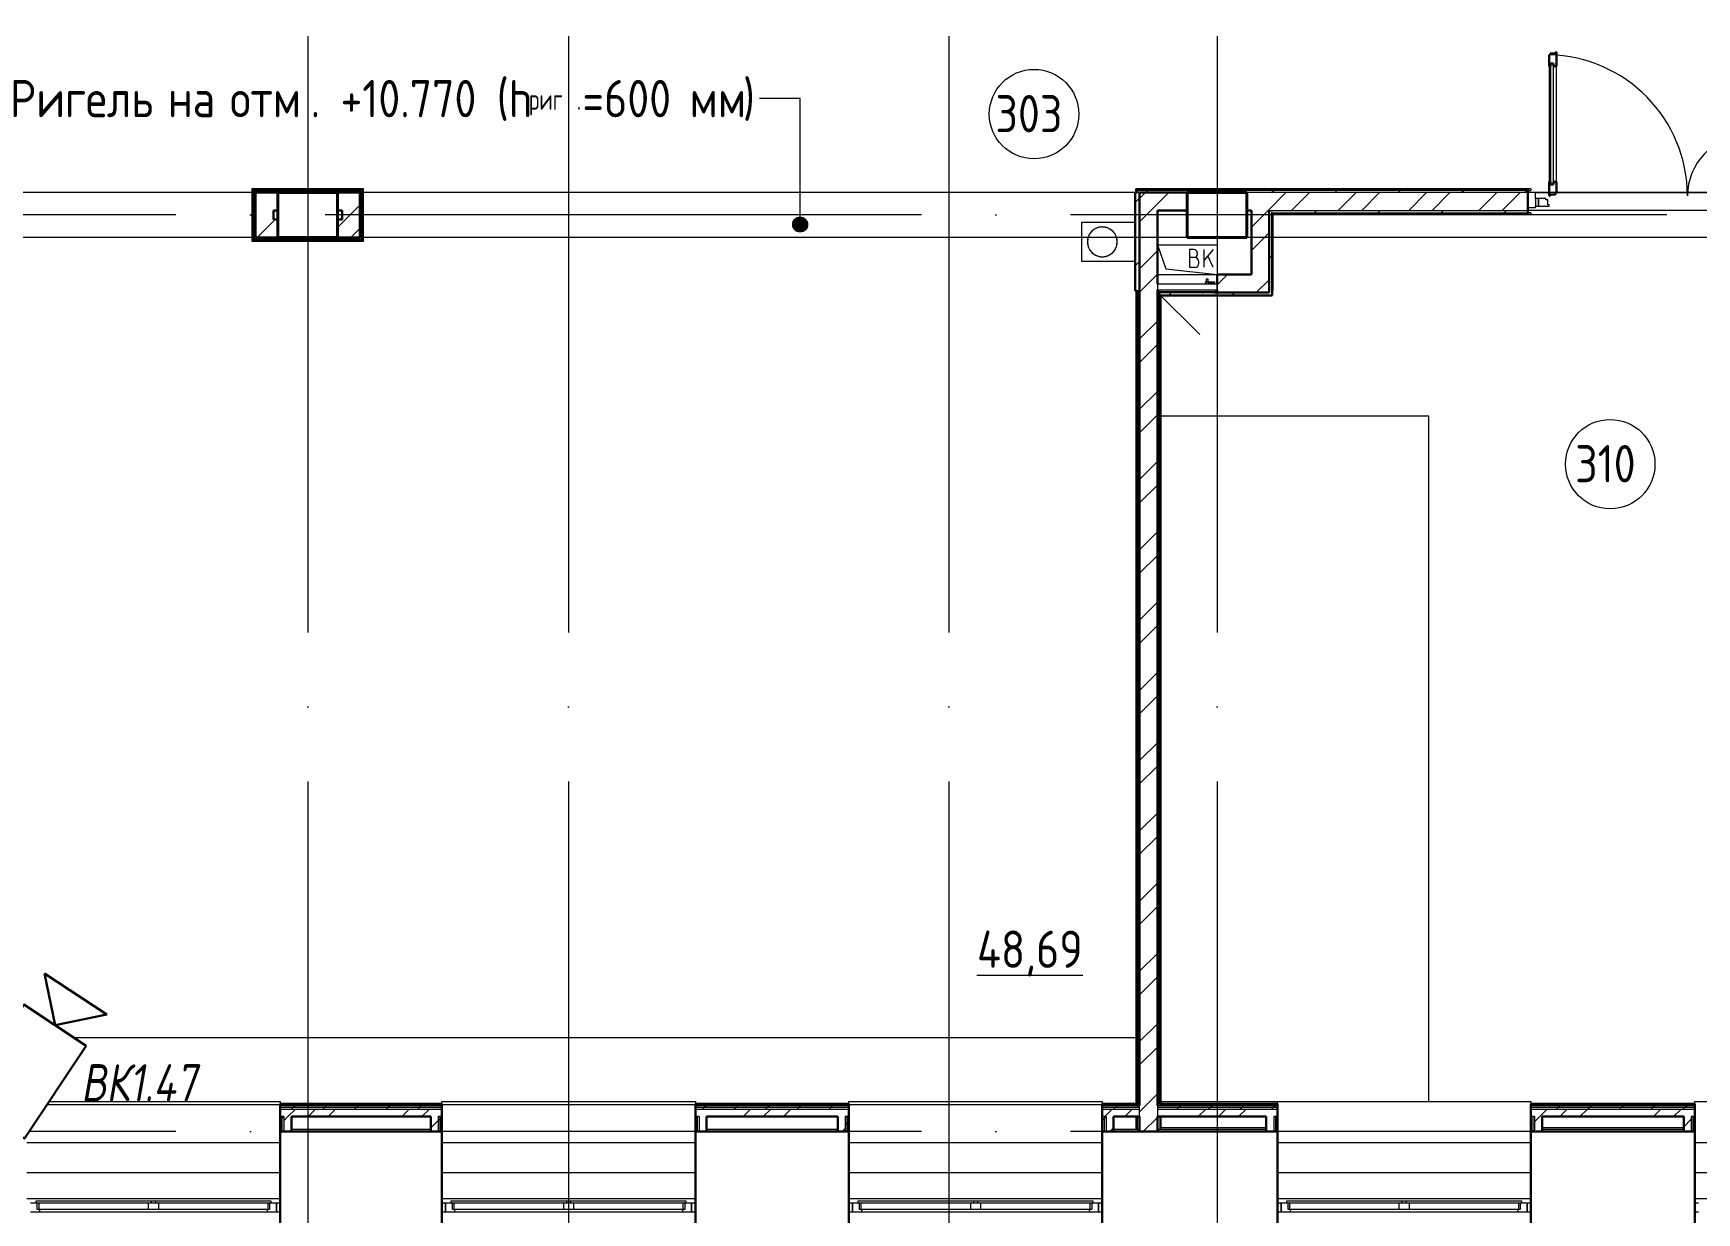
# Model space of a CAD drawing. Header units: millimetres. Extents: x -495897 to 1376592, y -28539 to 470976.
# Drawn here: x 272298 to 283457, y 342090 to 350005 of the extents above; entities that cross this region are included whole.
import ezdxf
from ezdxf.enums import TextEntityAlignment as Align

# ---------------------------------------------------------------- set-up
doc = ezdxf.new("R2010")
doc.units = ezdxf.units.MM
doc.set_wipeout_variables(frame=1)
doc.linetypes.add('ADSK_Линия сетки', pattern=[25, 20, -2.5, 0, -2.5])
doc.linetypes.add('ADSK_Сверху', pattern=[450, 300, -150])
for name, color, linetype, lineweight in [('_ Окна', 7, 'Continuous', 9), ('RC-Видеонаблюдение', 5, 'Continuous', 30), ('Аннотация', 7, 'Continuous', 18), ('Витраж', 7, 'Continuous', 9), ('Двери', 252, 'Continuous', 9), ('Линии', 7, 'Continuous', 9), ('Марки помещений', 252, 'Continuous', 20), ('Несущие колонны', 252, 'Continuous', 18), ('Оборудование', 8, 'Continuous', 18), ('Ограждение', 252, 'Continuous', 9), ('Окна', 252, 'Continuous', 9), ('Оси', 252, 'Continuous', 9), ('Перекрытие', 252, 'Continuous', 18), ('Сантехника', 252, 'Continuous', 9), ('Стены внутренние', 7, 'Continuous', 18), ('Стены наружные', 7, 'Continuous', 18), ('Стены штриховка', 7, 'Continuous', 9)]:
    doc.layers.add(name, color=color, linetype=linetype, lineweight=lineweight)
doc.layers.add('RC-Позиционные_обозначения', color=7, linetype='Continuous')
doc.layers.add('Двери открывание', color=7, linetype='Continuous', lineweight=9, true_color=0xc0c0c0)
doc.styles.add('GOST Common_2', font='', dxfattribs={"width": 0.9, "height": 250})
doc.styles.add('GOST Common_3', font='', dxfattribs={"height": 3.5})
doc.styles.add('RubezhCAD', font='', dxfattribs={"oblique": 10})
doc.styles.get("Standard").update_dxf_attribs({"font": ''})
doc.styles.get('GOST Common_2').set_extended_font_data('GOST type B')
doc.styles.get('GOST Common_3').set_extended_font_data('GOST 2.304 type A')
doc.styles.get('RubezhCAD').set_extended_font_data('GOST type A')
doc.styles.get('Standard').set_extended_font_data('GOST type B')

# ---------------------------------------------------------------- blocks, each defined once
blk = doc.blocks.new('RC-UGO-CAM-01')
blk.add_attdef('PSTN', text='', height=2.5).set_placement((4.63, 3.28), align=Align.BOTTOM_LEFT)
at = {"color": 1}
blk.add_wipeout([(3.74, 0), (6.24, 2.5), (6.24, -2.5)], dxfattribs=at)
blk.add_line((6.24, 2.5), (6.24, -2.5), dxfattribs=at)
blk.add_wipeout([(-3.74, -2.5), (-3.74, 2.5), (3.74, 2.5), (3.74, -2.5)], dxfattribs=at)
for q in [(6.24, 2.5), (6.24, -2.5)]:
    blk.add_line((3.74, 0), q, dxfattribs=at)
blk.add_lwpolyline([(3.74, -2.5), (3.74, 2.5), (-3.74, 2.5), (-3.74, -2.5), (3.74, -2.5)], close=True, dxfattribs=at)
blk = doc.blocks.new('3 этаж')
at = {"layer": 'Аннотация', "lineweight": 9, "true_color": 0x636466}
h = blk.add_hatch(color=251, dxfattribs=at)
edge = h.paths.add_edge_path()
edge.add_arc((278199, -11677), 50, 0, 360)
at = {"color": 251, "lineweight": 18, "true_color": 0x636466}
for p, q in [((280596, -11813), (280653, -11975)), ((280596, -11813), (280996, -11813)), ((280996, -11813), (280996, -12013)), ((280840, -11844), (280810, -11844)), ((280810, -11844), (280810, -11964)), ((280844, -11898), (280810, -11898)), ((280864, -11878), (280864, -11868)), ((280874, -11938), (280874, -11928)), ((280970, -11844), (280910, -11916)), ((280910, -11964), (280910, -11844)), ((280970, -11964), (280934, -11887)), ((280653, -11975), (280996, -12013)), ((280810, -11964), (280847, -11964))]:
    blk.add_line(p, q, dxfattribs=at)
for centre, radius, start, end in [((280840, -11868), 23.3, 0, 90), ((280844, -11878), 20, 270, 0), ((280844, -11928), 30, 0, 90), ((280847, -11938), 26.7, 270, 0)]:
    blk.add_arc(centre, radius, start, end, dxfattribs=at)
at = {"layer": '_ Окна', "color": 251, "lineweight": 18, "true_color": 0x636466}
for p, q in [((273074, -18245), (273036, -18245)), ((273082, -18286), (273082, -18245)), ((273094, -18286), (273082, -18286)), ((273095, -18303), (273100, -18286)), ((274622, -18286), (274626, -18303)), ((274640, -18286), (274628, -18286)), ((274640, -18245), (274640, -18286)), ((274686, -18245), (274648, -18245)), ((274686, -18303), (274686, -18245)), ((275859, -18245), (275821, -18245)), ((275821, -18245), (275821, -18303)), ((275867, -18286), (275867, -18245)), ((275879, -18286), (275867, -18286)), ((275880, -18303), (275885, -18286)), ((277407, -18286), (277411, -18303)), ((277425, -18286), (277413, -18286)), ((277425, -18245), (277425, -18286)), ((277471, -18245), (277433, -18245)), ((277471, -18303), (277471, -18245)), ((278589, -18245), (278551, -18245)), ((278551, -18245), (278551, -18303)), ((278597, -18286), (278597, -18245)), ((278609, -18286), (278597, -18286)), ((278610, -18303), (278615, -18286)), ((280137, -18286), (280141, -18303)), ((280155, -18286), (280143, -18286)), ((280155, -18245), (280155, -18286)), ((280201, -18245), (280163, -18245)), ((280201, -18303), (280201, -18245)), ((281464, -18245), (281426, -18245)), ((281426, -18245), (281426, -18303)), ((281472, -18286), (281472, -18245)), ((281484, -18286), (281472, -18286)), ((281485, -18303), (281490, -18286)), ((283012, -18286), (283016, -18303)), ((283030, -18286), (283018, -18286)), ((283030, -18245), (283030, -18286)), ((283076, -18245), (283038, -18245)), ((283076, -18303), (283076, -18245)), ((273036, -18303), (273095, -18303)), ((274626, -18303), (274686, -18303)), ((275821, -18303), (275880, -18303)), ((277411, -18303), (277471, -18303)), ((278551, -18303), (278610, -18303)), ((280141, -18303), (280201, -18303)), ((281426, -18303), (281485, -18303)), ((283016, -18303), (283076, -18303))]:
    blk.add_line(p, q, dxfattribs=at)
at = {"layer": '_ Окна', "color": 251, "true_color": 0x636466}
for p, q in [((274711, -18245), (274686, -18245)), ((274686, -18245), (274686, -18303)), ((275821, -18245), (275796, -18245)), ((275821, -18303), (275821, -18245)), ((277496, -18245), (277471, -18245)), ((277471, -18245), (277471, -18303)), ((278551, -18245), (278526, -18245)), ((278551, -18303), (278551, -18245)), ((280226, -18245), (280201, -18245)), ((280201, -18245), (280201, -18303)), ((281426, -18245), (281401, -18245)), ((281426, -18303), (281426, -18245)), ((283101, -18245), (283076, -18245)), ((283076, -18245), (283076, -18303)), ((284226, -18245), (284201, -18245)), ((274686, -18303), (274711, -18303)), ((275796, -18303), (275821, -18303)), ((277471, -18303), (277496, -18303)), ((278526, -18303), (278551, -18303)), ((280201, -18303), (280226, -18303)), ((281401, -18303), (281426, -18303)), ((283076, -18303), (283101, -18303)), ((284201, -18303), (284226, -18303))]:
    blk.add_line(p, q, dxfattribs=at)
at = {"layer": 'Аннотация', "color": 251, "lineweight": 9, "true_color": 0x636466}
for p, q in [((277934, -10832), (277927, -10832)), ((278199, -10832), (277934, -10832)), ((278199, -11677), (278199, -10832))]:
    blk.add_line(p, q, dxfattribs=at)
blk.add_circle((278199, -11677), 50, dxfattribs=at)
at = {"layer": 'Витраж', "color": 251, "lineweight": 18, "true_color": 0x636466, "extrusion": (0, 0, -1)}
for p, q in [((283131, -11463), (283081, -11463)), ((283081, -11463), (283081, -11563)), ((283131, -11503), (283131, -11463)), ((283081, -11563), (283131, -11563)), ((283131, -11563), (283131, -11553))]:
    blk.add_line(p, q, dxfattribs=at)
at = {"layer": 'Двери', "color": 251, "lineweight": 30, "true_color": 0x636466}
for p, q in [((283231, -10539), (283223, -10539)), ((283223, -10539), (283223, -10615)), ((283265, -10530), (283231, -10530)), ((283231, -10530), (283231, -10539)), ((283232, -10597), (283232, -10615)), ((283253, -10597), (283232, -10597)), ((283253, -10615), (283253, -10597)), ((283273, -10521), (283265, -10521)), ((283265, -10521), (283265, -10530)), ((283273, -10615), (283273, -10521)), ((283232, -10615), (283223, -10615)), ((283273, -10615), (283253, -10615)), ((283223, -11391), (283223, -11485)), ((283232, -11391), (283223, -11391)), ((283223, -11485), (283231, -11485)), ((283231, -11485), (283231, -11476)), ((283231, -11476), (283265, -11476)), ((283232, -11409), (283232, -11391)), ((283253, -11409), (283232, -11409)), ((283253, -11391), (283253, -11409)), ((283273, -11391), (283253, -11391)), ((283265, -11476), (283265, -11467)), ((283265, -11467), (283273, -11467)), ((283273, -11467), (283273, -11391))]:
    blk.add_line(p, q, dxfattribs=at)
at = {"layer": 'Двери', "color": 251, "true_color": 0x636466}
for p, q in [((283232, -10597), (283232, -11409)), ((283253, -10597), (283232, -10597)), ((283253, -11409), (283253, -10597)), ((283223, -10615), (283223, -11391)), ((283273, -11391), (283273, -10615)), ((283232, -11409), (283253, -11409)), ((283131, -11503), (283131, -11553)), ((283151, -11503), (283131, -11503)), ((283131, -11553), (283151, -11553)), ((283151, -11553), (283151, -11503)), ((283200, -11503), (283151, -11503)), ((283151, -11503), (283151, -11553)), ((283151, -11553), (283223, -11553)), ((283200, -11511), (283200, -11503)), ((283214, -11511), (283200, -11511)), ((283214, -11545), (283214, -11511)), ((283223, -11545), (283214, -11545)), ((283223, -11553), (283223, -11545))]:
    blk.add_line(p, q, dxfattribs=at)
at = {"layer": 'Двери открывание', "color": 251, "true_color": 0x636466}
for centre, radius, start, end in [((283205, -11485), 946, 0, 88.9097), ((284557, -11485), 406, 92.541, 180)]:
    blk.add_arc(centre, radius, start, end, dxfattribs=at)
at = {"layer": 'Линии', "color": 251, "linetype": 'ADSK_Сверху', "ltscale": 200, "true_color": 0x636466}
for p, q in [((294551, -11463), (261341, -11463)), ((294551, -11763), (261341, -11763))]:
    blk.add_line(p, q, dxfattribs=at)
at = {"layer": 'Марки помещений', "color": 251, "true_color": 0x636466}
for centre in [(279768, -10936), (283633, -13285)]:
    blk.add_circle(centre, 300, dxfattribs=at)
at = {"layer": 'Несущие колонны', "color": 251, "lineweight": 40, "true_color": 0x636466}
for p, q in [((274696, -11463), (275096, -11463)), ((274696, -11763), (274696, -11463)), ((275096, -11463), (274696, -11463)), ((274696, -11463), (274696, -11763)), ((275096, -11463), (275096, -11763)), ((275096, -11763), (275096, -11463)), ((280796, -11463), (281196, -11463)), ((280796, -11763), (280796, -11463)), ((281196, -11463), (280796, -11463)), ((280796, -11463), (280796, -11763)), ((281196, -11463), (281196, -11763)), ((281196, -11763), (281196, -11463)), ((275096, -11763), (274696, -11763)), ((274696, -11763), (275096, -11763)), ((281196, -11763), (280796, -11763)), ((280796, -11763), (281196, -11763))]:
    blk.add_line(p, q, dxfattribs=at)
at = {"layer": 'Оборудование', "color": 251, "true_color": 0x636466}
for p, q in [((280923, -12043), (280923, -12061)), ((280935, -12043), (280923, -12043)), ((280935, -12061), (280935, -12043)), ((280596, -12078), (280596, -12115)), ((280996, -12078), (280596, -12078)), ((280596, -12133), (280879, -12416)), ((280597, -12116), (280995, -12116)), ((280603, -12116), (280603, -12125)), ((280604, -12126), (280988, -12126)), ((280615, -12128), (280615, -12133)), ((280615, -12133), (280977, -12133)), ((280899, -12133), (280899, -12135)), ((280899, -12135), (280903, -12135)), ((280964, -12135), (280903, -12135)), ((280924, -12063), (280916, -12063)), ((280916, -12063), (280916, -12068)), ((280916, -12068), (280924, -12068)), ((280920, -12063), (280920, -12078)), ((280939, -12063), (280920, -12063)), ((280923, -12061), (280921, -12063)), ((280935, -12061), (280923, -12061)), ((280980, -12063), (280934, -12063)), ((280934, -12068), (280980, -12068)), ((280937, -12063), (280935, -12061)), ((280939, -12078), (280939, -12063)), ((280964, -12135), (280968, -12135)), ((280968, -12135), (280968, -12133)), ((280977, -12133), (280977, -12128)), ((280980, -12068), (280980, -12063)), ((280989, -12125), (280989, -12116)), ((280996, -12115), (280996, -12078))]:
    blk.add_line(p, q, dxfattribs=at)
for points, knots in [([(280596, -12115), (280596, -12115), (280596, -12115), (280596, -12115), (280596, -12115), (280596, -12116), (280596, -12116), (280596, -12116), (280597, -12116), (280597, -12116)], [-1, -1, -1, -1, -0.833333, -0.666667, -0.5, -0.333333, -0.25, -0.166667, 0, 0, 0, 0]), ([(280603, -12125), (280603, -12126), (280603, -12126), (280603, -12126), (280603, -12126), (280603, -12126), (280603, -12126), (280603, -12126), (280604, -12126), (280604, -12126), (280604, -12126)], [-1, -1, -1, -1, -0.833333, -0.666667, -0.541667, -0.416667, -0.333333, -0.25, -0.166667, 0, 0, 0, 0]), ([(280613, -12126), (280613, -12126), (280614, -12126), (280614, -12127), (280614, -12127), (280614, -12127), (280614, -12127), (280614, -12127), (280615, -12127), (280615, -12127), (280615, -12128), (280615, -12128), (280615, -12128)], [-1, -1, -1, -1, -0.833333, -0.75, -0.666667, -0.583333, -0.5, -0.416667, -0.333333, -0.25, -0.166667, 0, 0, 0, 0]), ([(280977, -12128), (280977, -12128), (280977, -12128), (280977, -12127), (280977, -12127), (280977, -12127), (280977, -12127), (280977, -12127), (280978, -12127), (280978, -12127), (280978, -12126), (280978, -12126), (280978, -12126)], [0, 0, 0, 0, 0.166667, 0.25, 0.333333, 0.416667, 0.5, 0.583333, 0.666667, 0.75, 0.833333, 1, 1, 1, 1]), ([(280988, -12126), (280988, -12126), (280988, -12126), (280988, -12126), (280988, -12126), (280988, -12126), (280989, -12126), (280989, -12126), (280989, -12126), (280989, -12126), (280989, -12125)], [0, 0, 0, 0, 0.166667, 0.25, 0.333333, 0.416667, 0.541667, 0.666667, 0.833333, 1, 1, 1, 1]), ([(280995, -12116), (280995, -12116), (280995, -12116), (280995, -12116), (280995, -12116), (280996, -12115), (280996, -12115), (280996, -12115), (280996, -12115), (280996, -12115)], [0, 0, 0, 0, 0.166667, 0.25, 0.333333, 0.5, 0.666667, 0.833333, 1, 1, 1, 1])]:
    blk.add_open_spline(points, degree=3, knots=knots, dxfattribs=at)
at = {"layer": 'Ограждение', "color": 251, "true_color": 0x636466}
for p, q in [((274526, -11443), (274521, -11438)), ((274521, -11438), (274521, -11788)), ((275271, -11438), (274521, -11438)), ((275271, -11438), (275266, -11443)), ((275271, -11788), (275271, -11438)), ((280451, -11448), (280451, -11438)), ((283101, -11438), (280451, -11438)), ((280451, -11448), (280456, -11448)), ((283081, -11448), (283101, -11448)), ((283101, -11438), (283101, -11448)), ((281371, -11608), (281366, -11603)), ((283101, -11598), (283081, -11598)), ((283101, -11598), (283101, -11608)), ((281371, -12118), (281371, -11608)), ((281371, -11608), (283101, -11608)), ((274526, -11783), (274521, -11788)), ((274521, -11788), (275271, -11788)), ((275266, -11783), (275271, -11788)), ((280621, -12963), (280621, -12153)), ((281371, -12118), (281366, -12113)), ((281366, -12118), (281371, -12118)), ((280451, -12398), (280456, -12398)), ((280451, -12398), (280451, -17133)), ((272616, -17133), (280456, -17133)), ((273011, -17563), (274711, -17563)), ((273011, -17583), (274711, -17583)), ((274711, -17563), (274711, -17578)), ((275796, -17578), (275796, -17563)), ((275796, -17563), (277496, -17563)), ((275796, -17583), (277496, -17583)), ((277496, -17563), (277496, -17578)), ((278526, -17578), (278526, -17563)), ((278526, -17563), (280226, -17563)), ((278526, -17583), (280226, -17583)), ((280226, -17563), (280226, -17578)), ((280621, -17578), (280621, -17563)), ((281401, -17578), (281401, -17563)), ((281401, -17563), (283101, -17563)), ((283101, -17563), (283101, -17578)), ((284201, -17578), (284201, -17563)), ((284201, -17563), (285901, -17563)), ((280451, -17663), (280451, -17748)), ((280461, -17748), (280461, -17663)), ((280611, -17663), (280611, -17748)), ((280621, -17738), (280611, -17748)), ((280621, -17738), (280621, -17663)), ((281326, -17738), (280621, -17738)), ((284126, -17738), (283176, -17738)), ((273011, -17838), (274711, -17838)), ((275796, -17838), (277496, -17838)), ((278526, -17838), (280226, -17838)), ((281401, -17838), (283101, -17838)), ((284201, -17838), (285901, -17838)), ((273011, -18038), (274711, -18038)), ((275796, -18038), (277496, -18038)), ((278526, -18038), (280226, -18038)), ((281401, -18038), (283101, -18038)), ((284201, -18038), (285901, -18038)), ((273011, -18213), (274711, -18213)), ((275796, -18213), (277496, -18213)), ((278526, -18213), (280226, -18213)), ((281401, -18213), (283101, -18213)), ((284201, -18213), (285901, -18213))]:
    blk.add_line(p, q, dxfattribs=at)
at = {"layer": 'Окна', "color": 251, "true_color": 0x636466}
for p, q in [((273074, -18228), (273846, -18228)), ((273074, -18245), (273074, -18228)), ((273846, -18245), (273074, -18245)), ((273094, -18286), (273094, -18245)), ((273826, -18286), (273094, -18286)), ((273826, -18245), (273826, -18286)), ((273896, -18286), (273826, -18286)), ((273846, -18228), (273876, -18228)), ((273846, -18228), (273846, -18245)), ((273876, -18245), (273846, -18245)), ((273876, -18228), (274648, -18228)), ((273876, -18245), (273876, -18228)), ((274648, -18245), (273876, -18245)), ((273896, -18286), (273896, -18245)), ((274628, -18286), (273896, -18286)), ((274628, -18245), (274628, -18286)), ((274648, -18228), (274648, -18245)), ((275859, -18228), (276631, -18228)), ((275859, -18245), (275859, -18228)), ((276631, -18245), (275859, -18245)), ((275879, -18286), (275879, -18245)), ((276611, -18286), (275879, -18286)), ((276611, -18245), (276611, -18286)), ((276681, -18286), (276611, -18286)), ((276631, -18228), (276661, -18228)), ((276631, -18228), (276631, -18245)), ((276661, -18245), (276631, -18245)), ((276661, -18228), (277433, -18228)), ((276661, -18245), (276661, -18228)), ((277433, -18245), (276661, -18245)), ((276681, -18286), (276681, -18245)), ((277413, -18286), (276681, -18286)), ((277413, -18245), (277413, -18286)), ((277433, -18228), (277433, -18245)), ((278589, -18228), (279361, -18228)), ((278589, -18245), (278589, -18228)), ((279361, -18245), (278589, -18245)), ((278609, -18286), (278609, -18245)), ((279341, -18286), (278609, -18286)), ((279341, -18245), (279341, -18286)), ((279411, -18286), (279341, -18286)), ((279361, -18228), (279391, -18228)), ((279361, -18228), (279361, -18245)), ((279391, -18245), (279361, -18245)), ((279391, -18228), (280163, -18228)), ((279391, -18245), (279391, -18228)), ((280163, -18245), (279391, -18245)), ((279411, -18286), (279411, -18245)), ((280143, -18286), (279411, -18286)), ((280143, -18245), (280143, -18286)), ((280163, -18228), (280163, -18245)), ((281464, -18228), (282236, -18228)), ((281464, -18245), (281464, -18228)), ((282236, -18245), (281464, -18245)), ((281484, -18286), (281484, -18245)), ((282216, -18286), (281484, -18286)), ((282216, -18245), (282216, -18286)), ((282286, -18286), (282216, -18286)), ((282236, -18228), (282266, -18228)), ((282236, -18228), (282236, -18245)), ((282266, -18245), (282236, -18245)), ((282266, -18228), (283038, -18228)), ((282266, -18245), (282266, -18228)), ((283038, -18245), (282266, -18245)), ((282286, -18286), (282286, -18245)), ((283018, -18286), (282286, -18286)), ((283018, -18245), (283018, -18286)), ((283038, -18228), (283038, -18245)), ((273095, -18303), (274626, -18303)), ((275880, -18303), (277411, -18303)), ((278610, -18303), (280141, -18303)), ((281485, -18303), (283016, -18303))]:
    blk.add_line(p, q, dxfattribs=at)
at = {"layer": 'Оси', "color": 251, "linetype": 'ADSK_Линия сетки', "ltscale": 200, "true_color": 0x636466}
for p, q in [((274896, 34587), (274896, -31390)), ((276646, 34587), (276646, -31390)), ((279196, 34587), (279196, -31390)), ((280996, 34587), (280996, -31390)), ((314013, -11613), (237074, -11613)), ((314013, -17763), (237074, -17763))]:
    blk.add_line(p, q, dxfattribs=at)
at = {"layer": 'Перекрытие', "color": 251, "true_color": 0x636466}
for p, q in [((280596, -11813), (280996, -11813)), ((280996, -11813), (280996, -12013)), ((282416, -12963), (280616, -12963)), ((282416, -17563), (282416, -12963)), ((280616, -17563), (281401, -17563))]:
    blk.add_line(p, q, dxfattribs=at)
at = {"layer": 'Сантехника', "color": 251, "true_color": 0x636466}
for p, q in [((280446, -11663), (280086, -11663)), ((280086, -11663), (280086, -11923)), ((280164, -11715), (280161, -11718)), ((280167, -11713), (280164, -11715)), ((280170, -11710), (280167, -11713)), ((280174, -11708), (280170, -11710)), ((280177, -11706), (280174, -11708)), ((280181, -11704), (280177, -11706)), ((280184, -11703), (280181, -11704)), ((280188, -11701), (280184, -11703)), ((280192, -11699), (280188, -11701)), ((280195, -11698), (280192, -11699)), ((280199, -11697), (280195, -11698)), ((280203, -11696), (280199, -11697)), ((280207, -11695), (280203, -11696)), ((280211, -11695), (280207, -11695)), ((280215, -11694), (280211, -11695)), ((280219, -11694), (280215, -11694)), ((280223, -11693), (280219, -11694)), ((280227, -11693), (280223, -11693)), ((280231, -11694), (280227, -11693)), ((280235, -11694), (280231, -11694)), ((280239, -11694), (280235, -11694)), ((280243, -11695), (280239, -11694)), ((280247, -11696), (280243, -11695)), ((280251, -11697), (280247, -11696)), ((280254, -11698), (280251, -11697)), ((280258, -11699), (280254, -11698)), ((280262, -11700), (280258, -11699)), ((280266, -11702), (280262, -11700)), ((280269, -11703), (280266, -11702)), ((280273, -11705), (280269, -11703)), ((280276, -11707), (280273, -11705)), ((280280, -11709), (280276, -11707)), ((280283, -11712), (280280, -11709)), ((280286, -11714), (280283, -11712)), ((280289, -11716), (280286, -11714)), ((280293, -11719), (280289, -11716)), ((280127, -11779), (280126, -11783)), ((280126, -11783), (280126, -11787)), ((280126, -11787), (280126, -11791)), ((280126, -11791), (280126, -11793)), ((280126, -11793), (280126, -11797)), ((280126, -11797), (280126, -11801)), ((280126, -11801), (280126, -11805)), ((280126, -11805), (280127, -11809)), ((280128, -11771), (280127, -11775)), ((280127, -11775), (280127, -11779)), ((280127, -11809), (280128, -11813)), ((280129, -11768), (280128, -11771)), ((280128, -11813), (280129, -11817)), ((280130, -11764), (280129, -11768)), ((280129, -11817), (280130, -11821)), ((280132, -11760), (280130, -11764)), ((280130, -11821), (280131, -11825)), ((280131, -11825), (280132, -11829)), ((280133, -11756), (280132, -11760)), ((280135, -11753), (280133, -11756)), ((280136, -11749), (280135, -11753)), ((280138, -11745), (280136, -11749)), ((280140, -11742), (280138, -11745)), ((280142, -11739), (280140, -11742)), ((280144, -11735), (280142, -11739)), ((280147, -11732), (280144, -11735)), ((280149, -11729), (280147, -11732)), ((280152, -11726), (280149, -11729)), ((280155, -11723), (280152, -11726)), ((280158, -11720), (280155, -11723)), ((280161, -11718), (280158, -11720)), ((280295, -11722), (280293, -11719)), ((280298, -11725), (280295, -11722)), ((280301, -11728), (280298, -11725)), ((280304, -11731), (280301, -11728)), ((280306, -11734), (280304, -11731)), ((280308, -11737), (280306, -11734)), ((280311, -11740), (280308, -11737)), ((280313, -11744), (280311, -11740)), ((280314, -11747), (280313, -11744)), ((280316, -11751), (280314, -11747)), ((280318, -11755), (280316, -11751)), ((280319, -11758), (280318, -11755)), ((280321, -11762), (280319, -11758)), ((280319, -11831), (280320, -11827)), ((280320, -11827), (280321, -11823)), ((280322, -11766), (280321, -11762)), ((280321, -11823), (280322, -11819)), ((280323, -11770), (280322, -11766)), ((280322, -11819), (280323, -11815)), ((280324, -11774), (280323, -11770)), ((280323, -11815), (280324, -11812)), ((280325, -11778), (280324, -11774)), ((280324, -11812), (280325, -11808)), ((280325, -11781), (280325, -11778)), ((280325, -11785), (280325, -11781)), ((280326, -11789), (280325, -11785)), ((280325, -11804), (280326, -11800)), ((280325, -11808), (280325, -11804)), ((280326, -11793), (280326, -11789)), ((280326, -11796), (280326, -11793)), ((280326, -11800), (280326, -11796)), ((280086, -11923), (280446, -11923)), ((280132, -11829), (280134, -11832)), ((280134, -11832), (280135, -11836)), ((280135, -11836), (280137, -11840)), ((280137, -11840), (280139, -11843)), ((280139, -11843), (280141, -11847)), ((280141, -11847), (280143, -11850)), ((280143, -11850), (280146, -11853)), ((280146, -11853), (280148, -11856)), ((280148, -11856), (280151, -11859)), ((280151, -11859), (280153, -11862)), ((280153, -11862), (280156, -11865)), ((280156, -11865), (280159, -11868)), ((280159, -11868), (280162, -11871)), ((280162, -11871), (280165, -11873)), ((280165, -11873), (280168, -11875)), ((280168, -11875), (280172, -11878)), ((280172, -11878), (280175, -11880)), ((280175, -11880), (280179, -11882)), ((280179, -11882), (280182, -11883)), ((280182, -11883), (280186, -11885)), ((280186, -11885), (280190, -11887)), ((280190, -11887), (280193, -11888)), ((280193, -11888), (280197, -11889)), ((280197, -11889), (280201, -11890)), ((280201, -11890), (280205, -11891)), ((280205, -11891), (280209, -11892)), ((280209, -11892), (280213, -11893)), ((280213, -11893), (280217, -11893)), ((280217, -11893), (280221, -11893)), ((280221, -11893), (280225, -11893)), ((280225, -11893), (280229, -11893)), ((280229, -11893), (280233, -11893)), ((280233, -11893), (280237, -11893)), ((280237, -11893), (280241, -11892)), ((280241, -11892), (280245, -11892)), ((280245, -11892), (280248, -11891)), ((280248, -11891), (280252, -11890)), ((280252, -11890), (280256, -11889)), ((280256, -11889), (280260, -11887)), ((280260, -11887), (280264, -11886)), ((280264, -11886), (280267, -11884)), ((280267, -11884), (280271, -11883)), ((280271, -11883), (280275, -11881)), ((280275, -11881), (280278, -11879)), ((280278, -11879), (280281, -11877)), ((280281, -11877), (280285, -11874)), ((280285, -11874), (280288, -11872)), ((280288, -11872), (280291, -11869)), ((280291, -11869), (280294, -11867)), ((280294, -11867), (280297, -11864)), ((280297, -11864), (280300, -11861)), ((280300, -11861), (280302, -11858)), ((280302, -11858), (280305, -11855)), ((280305, -11855), (280307, -11852)), ((280307, -11852), (280309, -11848)), ((280309, -11848), (280311, -11845)), ((280311, -11845), (280313, -11842)), ((280313, -11842), (280315, -11838)), ((280315, -11838), (280317, -11834)), ((280317, -11834), (280319, -11831))]:
    blk.add_line(p, q, dxfattribs=at)
for start, end in [(0, 180), (180, 0)]:
    blk.add_arc((280226, -11793), 100, start, end, dxfattribs=at)
at = {"layer": 'Стены внутренние', "color": 251, "lineweight": 30, "true_color": 0x636466}
for p, q in [((274711, -17763), (274711, -18465)), ((275721, -17763), (274786, -17763)), ((275796, -18465), (275796, -17763)), ((277496, -17763), (277496, -18465)), ((278451, -17763), (277571, -17763)), ((278526, -18465), (278526, -17763)), ((280226, -17763), (280226, -18465)), ((280476, -17763), (280301, -17763)), ((281326, -17763), (280596, -17763)), ((281401, -18465), (281401, -17763)), ((283101, -17763), (283101, -18465)), ((284126, -17763), (283176, -17763)), ((284201, -18465), (284201, -17763))]:
    blk.add_line(p, q, dxfattribs=at)
at = {"layer": 'Стены наружные', "color": 251, "lineweight": 30, "true_color": 0x636466}
for p, q in [((275266, -11443), (274526, -11443)), ((274526, -11443), (274526, -11783)), ((275261, -11448), (274531, -11448)), ((274531, -11448), (274531, -11778)), ((275096, -11463), (274546, -11463)), ((274546, -11463), (274546, -11763)), ((274696, -11583), (274696, -11463)), ((275246, -11463), (275096, -11463)), ((275096, -11463), (275096, -11583)), ((275246, -11763), (275246, -11463)), ((275261, -11778), (275261, -11448)), ((275266, -11783), (275266, -11443)), ((280446, -11463), (280446, -12123)), ((280456, -11463), (280446, -11463)), ((283081, -11443), (280456, -11443)), ((280456, -11443), (280456, -11463)), ((280476, -17588), (280476, -11463)), ((281196, -11463), (280476, -11463)), ((280796, -11583), (280796, -11463)), ((281196, -11463), (281196, -11583)), ((283081, -11603), (283081, -11443)), ((274666, -11583), (274696, -11583)), ((274666, -11643), (274666, -11583)), ((275096, -11583), (275126, -11583)), ((275126, -11583), (275126, -11643)), ((280596, -12078), (280596, -11583)), ((280596, -11583), (280796, -11583)), ((281196, -11583), (281226, -11583)), ((281226, -11583), (281226, -12013)), ((281346, -12133), (281346, -11583)), ((281361, -11598), (281366, -11598)), ((281366, -12153), (281366, -11603)), ((281366, -11603), (283081, -11603)), ((274696, -11643), (274666, -11643)), ((274696, -11763), (274696, -11643)), ((275126, -11643), (275096, -11643)), ((275096, -11643), (275096, -11763)), ((274526, -11783), (275266, -11783)), ((274531, -11778), (275261, -11778)), ((274546, -11763), (275096, -11763)), ((275096, -11763), (275246, -11763)), ((281226, -12013), (280996, -12013)), ((280996, -12013), (280996, -12078)), ((280446, -12123), (280456, -12123)), ((280456, -12123), (280456, -17578)), ((280461, -17583), (280461, -12123)), ((280596, -12115), (280596, -17588)), ((280615, -12133), (280596, -12133)), ((280611, -12148), (280616, -12148)), ((280611, -17583), (280611, -12148)), ((280616, -17578), (280616, -12153)), ((280616, -12153), (281366, -12153)), ((281346, -12133), (280977, -12133)), ((280996, -12115), (280996, -12133)), ((274711, -17578), (274711, -17763)), ((275796, -17578), (274711, -17578)), ((275796, -17763), (275796, -17578)), ((277496, -17578), (277496, -17763)), ((278526, -17578), (277496, -17578)), ((278526, -17763), (278526, -17578)), ((280226, -17578), (280226, -17763)), ((280456, -17578), (280226, -17578)), ((280461, -17583), (280456, -17583)), ((280476, -17588), (280461, -17588)), ((280461, -17588), (280476, -17588)), ((281401, -17578), (280616, -17578)), ((281401, -17763), (281401, -17578)), ((283101, -17578), (283101, -17763)), ((284201, -17578), (283101, -17578)), ((284201, -17763), (284201, -17578)), ((274786, -17663), (275721, -17663)), ((274786, -17763), (274786, -17663)), ((275721, -17663), (275721, -17763)), ((277571, -17663), (278451, -17663)), ((277571, -17763), (277571, -17663)), ((278451, -17663), (278451, -17763)), ((280301, -17663), (280476, -17663)), ((280301, -17763), (280301, -17663)), ((280476, -17663), (280476, -17763)), ((280596, -17763), (280596, -17663)), ((280596, -17663), (281326, -17663)), ((281326, -17663), (281326, -17763)), ((283176, -17663), (284126, -17663)), ((283176, -17763), (283176, -17663)), ((284126, -17663), (284126, -17763)), ((274711, -17763), (274786, -17763)), ((275721, -17763), (275796, -17763)), ((277496, -17763), (277571, -17763)), ((278451, -17763), (278526, -17763)), ((280226, -17763), (280301, -17763)), ((280476, -17763), (280596, -17763)), ((281326, -17763), (281401, -17763)), ((283101, -17763), (283176, -17763)), ((284126, -17763), (284201, -17763))]:
    blk.add_line(p, q, dxfattribs=at)
at = {"layer": 'Стены наружные', "color": 251, "linetype": 'Continuous', "lineweight": 9, "true_color": 0x636466}
for p, q in [((274531, -11506), (274546, -11491)), ((274573, -11463), (274588, -11448)), ((274588, -11448), (274593, -11443)), ((274659, -11448), (274664, -11443)), ((274729, -11448), (274734, -11443)), ((274800, -11448), (274805, -11443)), ((274871, -11448), (274876, -11443)), ((274941, -11448), (274946, -11443)), ((274997, -11463), (275012, -11448)), ((275012, -11448), (275017, -11443)), ((275083, -11448), (275088, -11443)), ((275154, -11448), (275159, -11443)), ((275224, -11448), (275229, -11443)), ((275261, -11483), (275266, -11478)), ((280456, -11450), (280457, -11448)), ((280457, -11448), (280462, -11443)), ((280476, -11502), (280515, -11463)), ((280513, -11463), (280528, -11448)), ((280528, -11448), (280533, -11443)), ((280552, -11583), (280672, -11463)), ((280598, -11448), (280603, -11443)), ((280669, -11448), (280674, -11443)), ((280740, -11448), (280745, -11443)), ((280810, -11448), (280815, -11443)), ((280881, -11448), (280886, -11443)), ((280937, -11463), (280952, -11448)), ((280952, -11448), (280957, -11443)), ((281023, -11448), (281028, -11443)), ((281093, -11448), (281098, -11443)), ((281164, -11448), (281169, -11443)), ((281235, -11448), (281240, -11443)), ((281305, -11448), (281310, -11443)), ((281338, -11583), (281458, -11463)), ((281361, -11463), (281376, -11448)), ((281376, -11448), (281381, -11443)), ((281447, -11448), (281452, -11443)), ((281495, -11583), (281615, -11463)), ((281518, -11448), (281523, -11443)), ((281588, -11448), (281593, -11443)), ((281659, -11448), (281664, -11443)), ((281730, -11448), (281735, -11443)), ((281785, -11463), (281800, -11448)), ((281800, -11448), (281805, -11443)), ((281809, -11583), (281929, -11463)), ((281871, -11448), (281876, -11443)), ((281942, -11448), (281947, -11443)), ((281966, -11583), (282086, -11463)), ((282013, -11448), (282018, -11443)), ((282083, -11448), (282088, -11443)), ((282154, -11448), (282159, -11443)), ((282210, -11463), (282225, -11448)), ((282225, -11448), (282230, -11443)), ((282281, -11583), (282401, -11463)), ((282295, -11448), (282300, -11443)), ((282366, -11448), (282371, -11443)), ((282437, -11448), (282442, -11443)), ((282438, -11583), (282558, -11463)), ((282507, -11448), (282512, -11443)), ((282578, -11448), (282583, -11443)), ((282634, -11463), (282649, -11448)), ((282649, -11448), (282654, -11443)), ((282720, -11448), (282725, -11443)), ((282752, -11583), (282872, -11463)), ((282790, -11448), (282795, -11443)), ((282861, -11448), (282866, -11443)), ((282909, -11583), (283029, -11463)), ((282932, -11448), (282937, -11443)), ((283002, -11448), (283007, -11443)), ((283058, -11463), (283073, -11448)), ((283073, -11448), (283078, -11443)), ((274526, -11511), (274531, -11506)), ((274526, -11581), (274531, -11576)), ((275126, -11666), (275209, -11583)), ((275209, -11583), (275246, -11546)), ((275261, -11553), (275266, -11548)), ((280446, -11530), (280476, -11500)), ((280476, -11660), (280552, -11583)), ((281226, -11695), (281338, -11583)), ((281361, -11605), (281366, -11600)), ((281366, -11600), (281368, -11598)), ((281433, -11603), (281438, -11598)), ((281504, -11603), (281509, -11598)), ((281575, -11603), (281580, -11598)), ((281645, -11603), (281650, -11598)), ((281650, -11598), (281665, -11583)), ((281716, -11603), (281721, -11598)), ((281787, -11603), (281792, -11598)), ((281858, -11603), (281863, -11598)), ((281928, -11603), (281933, -11598)), ((281999, -11603), (282004, -11598)), ((282070, -11603), (282075, -11598)), ((282075, -11598), (282090, -11583)), ((282140, -11603), (282145, -11598)), ((282211, -11603), (282216, -11598)), ((282282, -11603), (282287, -11598)), ((282352, -11603), (282357, -11598)), ((282423, -11603), (282428, -11598)), ((282494, -11603), (282499, -11598)), ((282499, -11598), (282514, -11583)), ((282565, -11603), (282570, -11598)), ((282635, -11603), (282640, -11598)), ((282706, -11603), (282711, -11598)), ((282777, -11603), (282782, -11598)), ((282847, -11603), (282852, -11598)), ((282918, -11603), (282923, -11598)), ((282923, -11598), (282938, -11583)), ((282989, -11603), (282994, -11598)), ((283060, -11603), (283065, -11598)), ((274526, -11652), (274531, -11647)), ((274557, -11763), (274666, -11655)), ((274666, -11655), (274677, -11643)), ((275096, -11696), (275126, -11666)), ((275186, -11763), (275246, -11703)), ((275246, -11639), (275261, -11624)), ((275261, -11624), (275266, -11619)), ((275261, -11695), (275266, -11690)), ((281361, -11676), (281366, -11671)), ((274526, -11723), (274531, -11718)), ((274536, -11783), (274541, -11778)), ((274606, -11783), (274611, -11778)), ((274677, -11783), (274682, -11778)), ((274682, -11778), (274697, -11763)), ((274748, -11783), (274753, -11778)), ((274819, -11783), (274824, -11778)), ((274889, -11783), (274894, -11778)), ((274960, -11783), (274965, -11778)), ((275031, -11783), (275036, -11778)), ((275101, -11783), (275106, -11778)), ((275106, -11778), (275121, -11763)), ((275172, -11783), (275177, -11778)), ((275243, -11783), (275248, -11778)), ((275261, -11766), (275266, -11761)), ((281226, -11852), (281346, -11732)), ((281361, -11747), (281366, -11742)), ((281361, -11817), (281366, -11812)), ((280446, -11955), (280476, -11925)), ((280476, -11974), (280596, -11854)), ((281346, -11903), (281361, -11888)), ((281361, -11888), (281366, -11883)), ((280476, -12131), (280596, -12011)), ((280996, -12082), (281065, -12013)), ((281259, -12133), (281346, -12047)), ((281361, -11959), (281366, -11954)), ((281361, -12029), (281366, -12024)), ((280456, -12157), (280461, -12152)), ((280671, -12153), (280676, -12148)), ((280676, -12148), (280691, -12133)), ((280742, -12153), (280747, -12148)), ((280813, -12153), (280818, -12148)), ((280883, -12153), (280888, -12148)), ((280954, -12153), (280959, -12148)), ((281025, -12153), (281030, -12148)), ((281095, -12153), (281100, -12148)), ((281100, -12148), (281115, -12133)), ((281166, -12153), (281171, -12148)), ((281237, -12153), (281242, -12148)), ((281308, -12153), (281313, -12148)), ((281361, -12100), (281366, -12095)), ((280456, -12227), (280461, -12222)), ((280596, -12229), (280611, -12214)), ((280611, -12214), (280616, -12209)), ((280456, -12298), (280461, -12293)), ((280456, -12369), (280461, -12364)), ((280461, -12364), (280476, -12349)), ((280476, -12445), (280596, -12325)), ((280611, -12284), (280616, -12279)), ((280611, -12355), (280616, -12350)), ((280456, -12439), (280461, -12434)), ((280476, -12602), (280596, -12482)), ((280611, -12426), (280616, -12421)), ((280611, -12497), (280616, -12492)), ((280456, -12510), (280461, -12505)), ((280456, -12581), (280461, -12576)), ((280611, -12567), (280616, -12562)), ((280456, -12652), (280461, -12647)), ((280456, -12722), (280461, -12717)), ((280596, -12653), (280611, -12638)), ((280611, -12638), (280616, -12633)), ((280611, -12709), (280616, -12704)), ((280456, -12793), (280461, -12788)), ((280461, -12788), (280476, -12773)), ((280476, -12917), (280596, -12797)), ((280611, -12779), (280616, -12774)), ((280456, -12864), (280461, -12859)), ((280456, -12934), (280461, -12929)), ((280611, -12850), (280616, -12845)), ((280611, -12921), (280616, -12916)), ((280456, -13005), (280461, -13000)), ((280476, -13074), (280596, -12954)), ((280611, -12992), (280616, -12987)), ((280456, -13076), (280461, -13071)), ((280456, -13147), (280461, -13142)), ((280596, -13077), (280611, -13062)), ((280611, -13062), (280616, -13057)), ((280611, -13133), (280616, -13128)), ((280456, -13217), (280461, -13212)), ((280461, -13212), (280476, -13197)), ((280476, -13388), (280596, -13268)), ((280611, -13204), (280616, -13199)), ((280611, -13274), (280616, -13269)), ((280456, -13288), (280461, -13283)), ((280456, -13359), (280461, -13354)), ((280611, -13345), (280616, -13340)), ((280456, -13429), (280461, -13424)), ((280456, -13500), (280461, -13495)), ((280476, -13545), (280596, -13425)), ((280596, -13502), (280611, -13487)), ((280611, -13416), (280616, -13411)), ((280611, -13487), (280616, -13482)), ((280456, -13571), (280461, -13566)), ((280611, -13557), (280616, -13552)), ((280456, -13642), (280461, -13637)), ((280456, -13712), (280461, -13707)), ((280461, -13637), (280476, -13622)), ((280611, -13628), (280616, -13623)), ((280611, -13699), (280616, -13694)), ((280456, -13783), (280461, -13778)), ((280476, -13860), (280596, -13740)), ((280611, -13769), (280616, -13764)), ((280611, -13840), (280616, -13835)), ((280456, -13854), (280461, -13849)), ((280456, -13924), (280461, -13919)), ((280476, -14017), (280596, -13897)), ((280596, -13926), (280611, -13911)), ((280611, -13911), (280616, -13906)), ((280456, -13995), (280461, -13990)), ((280461, -14061), (280476, -14046)), ((280611, -13982), (280616, -13977)), ((280611, -14052), (280616, -14047)), ((280456, -14066), (280461, -14061)), ((280456, -14137), (280461, -14132)), ((280611, -14123), (280616, -14118)), ((280456, -14207), (280461, -14202)), ((280456, -14278), (280461, -14273)), ((280476, -14331), (280596, -14211)), ((280611, -14194), (280616, -14189)), ((280611, -14264), (280616, -14259)), ((280456, -14349), (280461, -14344)), ((280476, -14488), (280596, -14368)), ((280596, -14350), (280611, -14335)), ((280611, -14335), (280616, -14330)), ((280456, -14419), (280461, -14414)), ((280456, -14490), (280461, -14485)), ((280611, -14406), (280616, -14401)), ((280611, -14477), (280616, -14472)), ((280456, -14561), (280461, -14556)), ((280611, -14547), (280616, -14542)), ((280611, -14618), (280616, -14613)), ((280456, -14632), (280461, -14627)), ((280456, -14702), (280461, -14697)), ((280476, -14803), (280596, -14683)), ((280611, -14689), (280616, -14684)), ((280456, -14773), (280461, -14768)), ((280456, -14844), (280461, -14839)), ((280476, -14960), (280596, -14840)), ((280596, -14774), (280611, -14759)), ((280611, -14759), (280616, -14754)), ((280611, -14830), (280616, -14825)), ((280456, -14914), (280461, -14909)), ((280611, -14901), (280616, -14896)), ((280456, -14985), (280461, -14980)), ((280456, -15056), (280461, -15051)), ((280611, -14971), (280616, -14966)), ((280611, -15042), (280616, -15037)), ((280456, -15126), (280461, -15121)), ((280476, -15274), (280596, -15154)), ((280611, -15113), (280616, -15108)), ((280456, -15197), (280461, -15192)), ((280456, -15268), (280461, -15263)), ((280596, -15199), (280611, -15184)), ((280611, -15184), (280616, -15179)), ((280611, -15254), (280616, -15249)), ((280456, -15339), (280461, -15334)), ((280476, -15431), (280596, -15311)), ((280611, -15325), (280616, -15320)), ((280611, -15396), (280616, -15391)), ((280456, -15409), (280461, -15404)), ((280456, -15480), (280461, -15475)), ((280611, -15466), (280616, -15461)), ((280456, -15551), (280461, -15546)), ((280456, -15621), (280461, -15616)), ((280596, -15623), (280611, -15608)), ((280611, -15537), (280616, -15532)), ((280611, -15608), (280616, -15603)), ((280456, -15692), (280461, -15687)), ((280476, -15746), (280596, -15626)), ((280611, -15679), (280616, -15674)), ((280456, -15763), (280461, -15758)), ((280456, -15834), (280461, -15829)), ((280461, -15758), (280476, -15743)), ((280476, -15903), (280596, -15783)), ((280611, -15749), (280616, -15744)), ((280611, -15820), (280616, -15815)), ((280456, -15904), (280461, -15899)), ((280611, -15891), (280616, -15886)), ((280611, -15961), (280616, -15956)), ((280456, -15975), (280461, -15970)), ((280456, -16046), (280461, -16041)), ((280596, -16047), (280611, -16032)), ((280611, -16032), (280616, -16027)), ((280456, -16116), (280461, -16111)), ((280461, -16182), (280476, -16167)), ((280476, -16217), (280596, -16097)), ((280611, -16103), (280616, -16098)), ((280611, -16174), (280616, -16169)), ((280456, -16187), (280461, -16182)), ((280456, -16258), (280461, -16253)), ((280476, -16374), (280596, -16254)), ((280611, -16244), (280616, -16239)), ((280456, -16329), (280461, -16324)), ((280456, -16399), (280461, -16394)), ((280611, -16315), (280616, -16310)), ((280611, -16386), (280616, -16381)), ((280456, -16470), (280461, -16465)), ((280596, -16471), (280611, -16456)), ((280611, -16456), (280616, -16451)), ((280456, -16541), (280461, -16536)), ((280456, -16611), (280461, -16606)), ((280461, -16606), (280476, -16591)), ((280476, -16688), (280596, -16568)), ((280611, -16527), (280616, -16522)), ((280611, -16598), (280616, -16593)), ((280456, -16682), (280461, -16677)), ((280476, -16846), (280596, -16726)), ((280611, -16669), (280616, -16664)), ((280611, -16739), (280616, -16734)), ((280456, -16753), (280461, -16748)), ((280456, -16824), (280461, -16819)), ((280611, -16810), (280616, -16805)), ((280456, -16894), (280461, -16889)), ((280456, -16965), (280461, -16960)), ((280596, -16896), (280611, -16881)), ((280611, -16881), (280616, -16876)), ((280611, -16951), (280616, -16946)), ((280456, -17036), (280461, -17031)), ((280461, -17031), (280476, -17016)), ((280476, -17160), (280596, -17040)), ((280611, -17022), (280616, -17017)), ((280456, -17106), (280461, -17101)), ((280456, -17177), (280461, -17172)), ((280611, -17093), (280616, -17088)), ((280611, -17164), (280616, -17159)), ((280456, -17248), (280461, -17243)), ((280476, -17317), (280596, -17197)), ((280611, -17234), (280616, -17229)), ((280456, -17319), (280461, -17314)), ((280456, -17389), (280461, -17384)), ((280596, -17320), (280611, -17305)), ((280611, -17305), (280616, -17300)), ((280611, -17376), (280616, -17371)), ((280456, -17460), (280461, -17455)), ((280461, -17455), (280476, -17440)), ((280476, -17631), (280596, -17511)), ((280611, -17446), (280616, -17441)), ((280611, -17517), (280616, -17512)), ((274746, -17583), (274751, -17578)), ((274763, -17663), (274813, -17613)), ((274787, -17613), (274799, -17601)), ((274799, -17601), (274812, -17588)), ((274812, -17588), (274817, -17583)), ((274817, -17583), (274822, -17578)), ((274888, -17583), (274893, -17578)), ((274898, -17663), (274948, -17613)), ((274958, -17583), (274963, -17578)), ((274999, -17613), (275011, -17601)), ((275011, -17601), (275024, -17588)), ((275029, -17583), (275034, -17578)), ((275033, -17663), (275083, -17613)), ((275100, -17583), (275105, -17578)), ((275170, -17583), (275175, -17578)), ((275211, -17613), (275224, -17601)), ((275224, -17601), (275236, -17588)), ((275236, -17588), (275241, -17583)), ((275241, -17583), (275246, -17578)), ((275312, -17583), (275317, -17578)), ((275383, -17583), (275388, -17578)), ((275423, -17613), (275436, -17601)), ((275436, -17601), (275448, -17588)), ((275453, -17583), (275458, -17578)), ((275524, -17583), (275529, -17578)), ((275527, -17663), (275577, -17613)), ((275595, -17583), (275600, -17578)), ((275635, -17613), (275648, -17601)), ((275648, -17601), (275660, -17588)), ((275660, -17588), (275665, -17583)), ((275662, -17663), (275712, -17613)), ((275665, -17583), (275670, -17578)), ((275736, -17583), (275741, -17578)), ((277504, -17583), (277509, -17578)), ((277545, -17613), (277557, -17601)), ((277557, -17601), (277570, -17588)), ((277575, -17583), (277580, -17578)), ((277645, -17583), (277650, -17578)), ((277716, -17583), (277721, -17578)), ((277757, -17613), (277769, -17601)), ((277769, -17601), (277782, -17588)), ((277782, -17588), (277787, -17583)), ((277787, -17583), (277792, -17578)), ((277817, -17663), (277867, -17613)), ((277857, -17583), (277862, -17578)), ((277928, -17583), (277933, -17578)), ((277952, -17663), (278002, -17613)), ((277969, -17613), (277981, -17601)), ((277981, -17601), (277994, -17588)), ((277999, -17583), (278004, -17578)), ((278070, -17583), (278075, -17578)), ((278087, -17663), (278137, -17613)), ((278140, -17583), (278145, -17578)), ((278181, -17613), (278193, -17601)), ((278193, -17601), (278206, -17588)), ((278206, -17588), (278211, -17583)), ((278211, -17583), (278216, -17578)), ((278282, -17583), (278287, -17578)), ((278352, -17583), (278357, -17578)), ((278393, -17613), (278406, -17601)), ((278406, -17601), (278418, -17588)), ((278423, -17583), (278428, -17578)), ((278494, -17583), (278499, -17578)), ((280242, -17663), (280292, -17613)), ((280262, -17583), (280267, -17578)), ((280302, -17613), (280315, -17601)), ((280315, -17601), (280327, -17588)), ((280327, -17588), (280332, -17583)), ((280332, -17583), (280337, -17578)), ((280377, -17663), (280427, -17613)), ((280403, -17583), (280408, -17578)), ((280456, -17531), (280461, -17526)), ((280615, -17583), (280620, -17578)), ((280686, -17583), (280691, -17578)), ((280727, -17613), (280739, -17601)), ((280739, -17601), (280752, -17588)), ((280752, -17588), (280757, -17583)), ((280757, -17583), (280762, -17578)), ((280827, -17583), (280832, -17578)), ((280870, -17663), (280920, -17613)), ((280898, -17583), (280903, -17578)), ((280939, -17613), (280951, -17601)), ((280951, -17601), (280964, -17588)), ((280969, -17583), (280974, -17578)), ((281005, -17663), (281055, -17613)), ((281039, -17583), (281044, -17578)), ((281110, -17583), (281115, -17578)), ((281140, -17663), (281190, -17613)), ((281151, -17613), (281163, -17601)), ((281163, -17601), (281176, -17588)), ((281176, -17588), (281181, -17583)), ((281181, -17583), (281186, -17578)), ((281252, -17583), (281257, -17578)), ((281322, -17583), (281327, -17578)), ((281363, -17613), (281375, -17601)), ((281375, -17601), (281388, -17588)), ((281393, -17583), (281398, -17578)), ((283160, -17663), (283210, -17613)), ((283161, -17583), (283166, -17578)), ((283231, -17583), (283236, -17578)), ((283272, -17613), (283285, -17601)), ((283285, -17601), (283297, -17588)), ((283295, -17663), (283345, -17613)), ((283297, -17588), (283302, -17583)), ((283302, -17583), (283307, -17578)), ((283373, -17583), (283378, -17578)), ((283430, -17663), (283480, -17613)), ((283444, -17583), (283449, -17578)), ((283484, -17613), (283497, -17601)), ((283497, -17601), (283509, -17588)), ((283514, -17583), (283519, -17578)), ((283585, -17583), (283590, -17578)), ((283656, -17583), (283661, -17578)), ((283696, -17613), (283709, -17601)), ((283709, -17601), (283721, -17588)), ((283721, -17588), (283726, -17583)), ((283726, -17583), (283731, -17578)), ((283797, -17583), (283802, -17578)), ((283868, -17583), (283873, -17578)), ((283909, -17613), (283921, -17601)), ((283921, -17601), (283934, -17588)), ((283923, -17663), (283973, -17613)), ((283939, -17583), (283944, -17578)), ((284009, -17583), (284014, -17578)), ((284058, -17663), (284108, -17613)), ((284080, -17583), (284085, -17578)), ((284121, -17613), (284133, -17601)), ((284133, -17601), (284146, -17588)), ((284146, -17588), (284151, -17583)), ((284151, -17583), (284156, -17578)), ((274711, -17690), (274723, -17677)), ((274723, -17677), (274736, -17665)), ((274736, -17691), (274763, -17663)), ((275721, -17739), (275771, -17689)), ((275771, -17690), (275783, -17678)), ((275783, -17678), (275796, -17665)), ((278501, -17718), (278513, -17705)), ((278513, -17705), (278526, -17693)), ((280226, -17690), (280238, -17677)), ((280238, -17677), (280251, -17665)), ((280277, -17763), (280301, -17739)), ((280501, -17763), (280596, -17669)), ((283126, -17698), (283160, -17663)), ((284126, -17731), (284176, -17681)), ((284193, -17663), (284201, -17656)), ((278480, -17763), (278501, -17743)), ((283122, -17763), (283126, -17760)), ((284183, -17763), (284188, -17758)), ((284188, -17758), (284201, -17745))]:
    blk.add_line(p, q, dxfattribs=at)
at = {"layer": 'Стены наружные', "color": 251, "true_color": 0x636466}
for p, q in [((283131, -11463), (283223, -11463)), ((283273, -11463), (284489, -11463)), ((284681, -11583), (283081, -11583)), ((280596, -12013), (280996, -12013)), ((274786, -17748), (275721, -17748)), ((277571, -17748), (278451, -17748)), ((280301, -17748), (280468, -17748)), ((280468, -17763), (280468, -17748)), ((280603, -17748), (281326, -17748)), ((280603, -17763), (280603, -17748)), ((283176, -17748), (284126, -17748))]:
    blk.add_line(p, q, dxfattribs=at)
at = {"layer": 'Стены штриховка', "color": 251, "true_color": 0x636466}
for p, q in [((280456, -11463), (280476, -11463)), ((283081, -11448), (280461, -11448)), ((280461, -11448), (280461, -11463)), ((283081, -11463), (281196, -11463)), ((281346, -11583), (283081, -11583)), ((281361, -11598), (281361, -12148)), ((281366, -11598), (283081, -11598)), ((280476, -12123), (280456, -12123)), ((280616, -12148), (281361, -12148)), ((280461, -14133), (280476, -14133)), ((280461, -15633), (280476, -15633)), ((275796, -17583), (274711, -17583)), ((274711, -17588), (275796, -17588)), ((275796, -17588), (274711, -17588)), ((274711, -17601), (275796, -17601)), ((274711, -17613), (275796, -17613)), ((278526, -17583), (277496, -17583)), ((277496, -17588), (278526, -17588)), ((278526, -17588), (277496, -17588)), ((277496, -17601), (278526, -17601)), ((277496, -17613), (278526, -17613)), ((280456, -17583), (280226, -17583)), ((280226, -17588), (280461, -17588)), ((280461, -17588), (280226, -17588)), ((280226, -17601), (280476, -17601)), ((280226, -17613), (280476, -17613)), ((280476, -17663), (280476, -17588)), ((280596, -17588), (281401, -17588)), ((280596, -17588), (280596, -17663)), ((280596, -17601), (281401, -17601)), ((280596, -17613), (281401, -17613)), ((281401, -17583), (280611, -17583)), ((284201, -17583), (283101, -17583)), ((283101, -17588), (284201, -17588)), ((283101, -17601), (284201, -17601)), ((283101, -17613), (284201, -17613)), ((274736, -17663), (274711, -17663)), ((274723, -17663), (274723, -17763)), ((274736, -17663), (274736, -17763)), ((275796, -17663), (275771, -17663)), ((275771, -17663), (275771, -17763)), ((275783, -17663), (275783, -17763)), ((277521, -17663), (277496, -17663)), ((277508, -17663), (277508, -17763)), ((277521, -17663), (277521, -17763)), ((278526, -17663), (278501, -17663)), ((278501, -17663), (278501, -17763)), ((278513, -17663), (278513, -17763)), ((280251, -17663), (280226, -17663)), ((280238, -17663), (280238, -17763)), ((280251, -17663), (280251, -17763)), ((281401, -17663), (281376, -17663)), ((281376, -17663), (281376, -17763)), ((281388, -17663), (281388, -17763)), ((283126, -17663), (283101, -17663)), ((283113, -17663), (283113, -17763)), ((283126, -17663), (283126, -17763)), ((284201, -17663), (284176, -17663)), ((284176, -17663), (284176, -17763)), ((284188, -17663), (284188, -17763))]:
    blk.add_line(p, q, dxfattribs=at)
at = {"layer": 'Аннотация', "color": 251, "true_color": 0x636466, "width": 0.9}
for s, height, style, p in [('Ригель', 250, 'GOST Common_2', (272898, -10957)), ('. +10.770 (h', 250, 'GOST Common_2', (274916, -10957)), ('=600', 250, 'GOST Common_2', (276738, -10957)), (')', 250, 'GOST Common_2', (277816, -10957)), ('на', 250, 'GOST Common_2', (273958, -10957)), ('отм', 250, 'GOST Common_2', (274375, -10957)), ('риг', 138.8, 'GOST Common_3', (276379, -10907)), ('мм', 250, 'GOST Common_2', (277458, -10957)), ('.', 139, 'GOST Common_3', (276700, -10907))]:
    blk.add_text(s, height=height, dxfattribs=dict(at, style=style)).set_placement(p)
at = {"layer": 'Марки помещений', "color": 251, "true_color": 0x636466, "style": 'GOST Common_2', "width": 0.9}
for s, p in [('303', (279509, -11058)), ('310', (283398, -13407)), ('%%U48,69', (279385, -16665))]:
    blk.add_text(s, height=250, dxfattribs=at).set_placement(p)

msp = doc.modelspace()

# ---------------------------------------------------------------- block references
msp.add_blockref('3 этаж', (-756.474, 360398.765))

# ---------------------------------------------------------------- next in the draw order: block references
at = {"layer": 'RC-Видеонаблюдение'}
ref = msp.add_blockref('RC-UGO-CAM-01', (272237.806, 343037.379), dxfattribs=dict(at, xscale=100, yscale=100, zscale=100, rotation=56.49973792166938))
ref.add_attrib('PSTN', 'ВК1.47', (272619.431, 342837.408), dxfattribs={"layer": 'RC-Позиционные_обозначения', "height": 250, "style": 'RubezhCAD', "oblique": 10})

doc.saveas('drawing.dxf')
